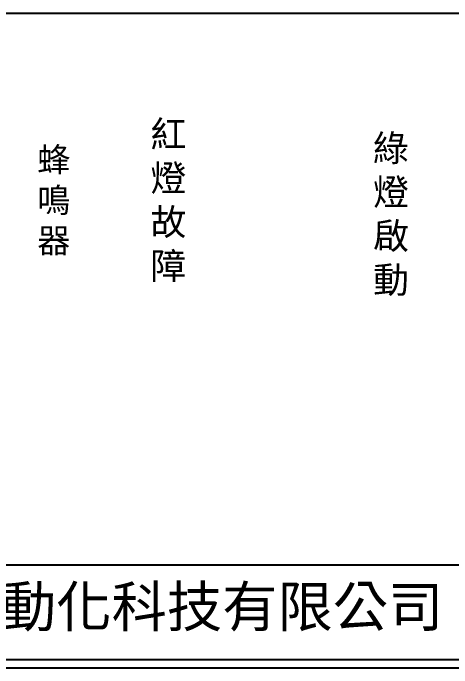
# Model space of a CAD drawing. Extents: x 889 to 1176, y 251 to 455.
# Drawn here: x 954 to 1019, y 251.2 to 348.2 of the extents above; entities that cross this region are included whole.
import ezdxf

# ---------------------------------------------------------------- set-up
doc = ezdxf.new("R2010")
doc.units = 0
doc.layers.add('圖框層', color=7, linetype='CONTINUOUS')
doc.layers.add('標尺寸層', color=3, linetype='CONTINUOUS')
doc.styles.add('CNS', font='romanc.shx', dxfattribs={"bigfont": 'chineset.shx'})
doc.styles.add('STSL', font='kaiu.ttf')

msp = doc.modelspace()

# ---------------------------------------------------------------- linework, layer by layer
at = {"layer": '圖框層', "color": 7}
for p, q in [((890.321, 266.445), (1174.821, 266.445)), ((890.321, 252.445), (1174.821, 252.445)), ((889.071, 251.195), (1176.071, 251.195))]:
    msp.add_line(p, q, dxfattribs=at)
at = {"layer": '標尺寸層', "color": 7}
msp.add_line((893.818, 348.153), (1171.69, 348.153), dxfattribs=at)

# ---------------------------------------------------------------- texts
at = {"layer": '圖框層', "color": 4, "style": 'STSL'}
msp.add_text('泓陞自動化科技有限公司', height=6, dxfattribs=at).set_placement((927.675, 257.271))
at = {"layer": '標尺寸層', "color": 7, "width": 2.84806, "attachment_point": 5, "style": 'CNS'}
for s, insert, char_height in [('{\\fDFKai-SB|b0|i0|c136|p65;\\T1.1;\\C0;紅燈故障}', (977.273, 320.261), 3.90003), ('{\\fDFKai-SB|b0|i0|c136|p65;\\H0.64103x;\\T1.1;\\C0;\\P\\H1.56x;綠燈啟動}', (1010.226, 320.261), 3.9), ('{\\fDFKai-SB|b0|i0|c136|p65;\\T1.1;\\C0;蜂鳴器}', (960.29, 320.261), 3.6)]:
    msp.add_mtext(s, dxfattribs=dict(at, insert=insert, char_height=char_height))

doc.saveas('drawing.dxf')
